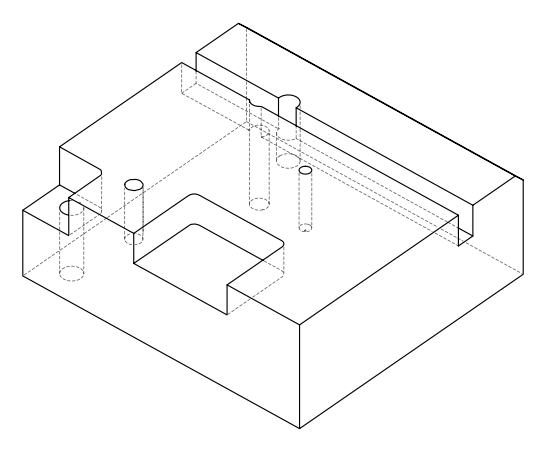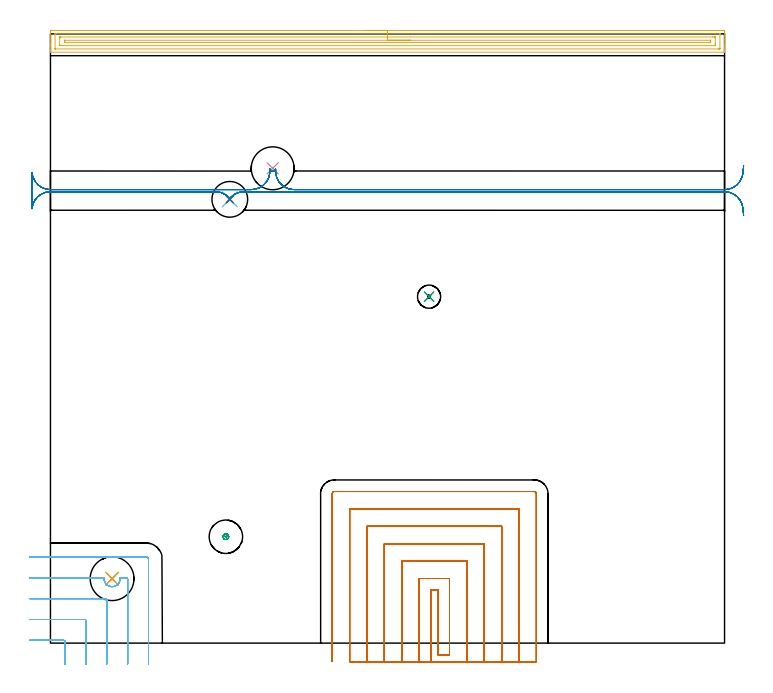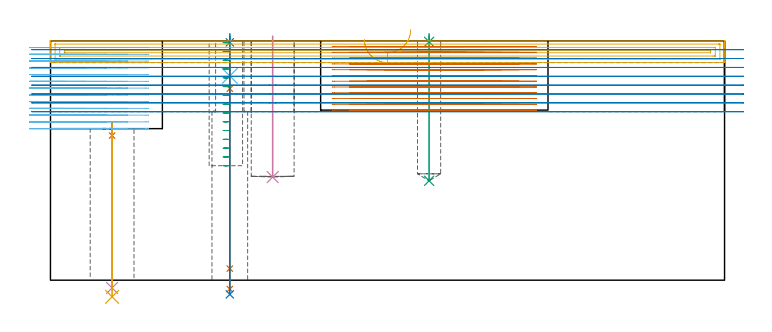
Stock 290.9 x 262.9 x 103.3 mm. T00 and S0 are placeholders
(PLAN: 15 operations, 12 tool changes, 70.3 min)
(1 SPOT_DRILL | STEP1HOLE | NXT0321_9005460120000 | 0.06 min | 4461 mm3)
(2 SPOT_DRILL_1 | STEP1HOLE_1 | NXT0321_9005460120000 | 0.03 min | 2 mm3)
(3 SPOT_DRILL_2 | STEP1POCKET | NXT0321_9005460120000 | 0.03 min | 1 mm3)
(4 DRILL_THROUGH_HOLE_INTO_CENTER | STEP1HOLE | NXT0301_072 | 0.29 min | 5079 mm3)
(5 DRILL_TO_ENLARGE_THROUGH_HOLE | STEP1HOLE | UGT0301_257 | 0.31 min | 19414 mm3)
(6 DRILL_BLIND_HOLE_INTO_CENTER | STEP1HOLE_1 | NXT0301_072 | 0.07 min | 1109 mm3)
(7 GUN_DRILL_THROUGH_HOLE | STEP1HOLE_1 | UGT0307_007 | 0.52 min | 7001 mm3)
(8 DRILL_TO_ENLARGE_THROUGH_HOLE_1 | STEP1HOLE_1 | UGT0301_284 | 0.45 min | 11107 mm3)
(9 DRILL_BLIND_HOLE_INTO_CENTER_1 | STEP1POCKET | UGT0301_032 | 0.25 min | 4572 mm3)
(10 INDEXABLE_INSERT_DRILL_BLIND_HOLE_FROM_SOLID | STEP1POCKET_1 | NXT0302_008 | 0.24 min | 15734 mm3)
(11 AREA_MILL | FG_CHAMFER_SURFACE | UGT0205_001 | 9.5 min | 12856 mm3)
(12 MILL_CORNER_NOTCH_RECTANGULAR | CORNER_NOTCH_RECTANGULAR | NXT0201_011 | Follow Part, ap 3, ae 75% | 9.55 min | 68054 mm3)
(13 MILL_SLOT | SLOT_PARTIAL_RECTANGULAR | NXT0201_010 | Follow Part, ap 2.5, ae 75% | 37.6 min | 206063 mm3)
(14 MILL_RECTANGULAR_SLOT | SLOT_RECTANGULAR | UGT0201_008 | Follow Part, ap 4, ae 75% | 10.75 min | 142120 mm3)
(15 MILL_BLIND_HOLE_FROM_SOLID_MATERIAL | STEP1POCKET_2 | NXT0201_011 | Spiral | 0.69 min | 8765 mm3)
(TOOL NXT0321_9005460120000 | NC Spot Drill, 142deg, 12mm, Carbide, Uncoated | D12 PA142 FL30 Z2)
(TOOL NXT0301_072 | Carbide Drill 10.1mm [860.1-1010-051A1-MM 2214] | D10.1 PA140 FL71 Z2)
(TOOL UGT0301_257 | Twist Drill 18.9 mm | D18.9 PA118 FL135 Z2)
(TOOL UGT0307_007 | Gun Drill 10 mm | D10 PA130 FL24 Z1)
(TOOL UGT0301_284 | Twist Drill 15.4 mm | D15.4 PA118 FL120 Z2)
(TOOL UGT0301_032 | Twist Drill 10 mm | D10 PA118 FL87 Z2)
(TOOL NXT0302_008 | Index. Insert Drill 18.5mm [880-D1850L25-05] | D18.5 PA176 FL93 Z2)
(TOOL UGT0205_001 | Chamfer Mill 20 x 3 x 45 deg. | D20 FL50 Z2)
(TOOL NXT0201_011 | ENDMILL 12mm [2P460-1200-NA 1630] | D12 FL38 Z6)
(TOOL NXT0201_010 | ENDMILL 10mm [2P460-1000-NA 1630] | D10 FL30 Z6)
(TOOL UGT0201_008 | End Mill 16 mm | D16 FL32 Z4)
(OP 1 SPOT_DRILL)
G17 G21 G94 G90
T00 M6
G54
G17 G0 G90 X26.6 Y27.8 S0 M3
G43 Z113.3 H0
G94 G81 G98 Z62.4 F250. R68.4
G80
M5
M2
(OP 2 SPOT_DRILL_1)
G17 G21 G94 G90
T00 M6
G54
G17 G0 G90 X77.4 Y191.5 S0 M3
G43 Z113.3 H0
G94 G81 G98 Z102.637 F250. R106.3
G80
M5
M2
(OP 3 SPOT_DRILL_2)
G17 G21 G94 G90
T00 M6
G54
G17 G0 G90 X163.4 Y149.5 S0 M3
G43 Z113.3 H0
G94 G81 G98 Z102.87 F250. R106.3
G80
M5
M2
(OP 4 DRILL_THROUGH_HOLE_INTO_CENTER)
G17 G21 G94 G90
T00 M6
G54
G17 G0 G90 X26.6 Y27.8 S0 M3
G43 Z113.3 H1
G94 G73 G98 Z-3.338 F250. Q9.82 R67.4
G80
M5
M2
(OP 5 DRILL_TO_ENLARGE_THROUGH_HOLE)
G17 G21 G94 G90
T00 M6
G54
G17 G0 G90 X26.6 Y27.8 S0 M3
G43 Z113.3 H0
G94 G73 G98 Z-7.178 F250. Q18.145 R67.4
G80
M5
M2
(OP 6 DRILL_BLIND_HOLE_INTO_CENTER)
G17 G21 G94 G90
T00 M6
G54
G17 G0 G90 X77.4 Y191.5 S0 M3
G43 Z113.3 H1
G94 G81 G98 Z88.15 F250. R105.3
G80
M5
M2
(OP 7 GUN_DRILL_THROUGH_HOLE)
G17 G21 G94 G90
T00 M6
G54
G17 G0 G90 X77.4 Y191.5 M8
G43 Z113.3 H0
Z99.787
S716 M3
G94 G1 Z82.638 F125. M26
G4 X.084
Z5. F250.
G4 X.084
Z-3.832 F125.
G4 X.084
M5
M9
G0 Z99.787
Z113.3
M2
(OP 8 DRILL_TO_ENLARGE_THROUGH_HOLE_1)
G17 G21 G94 G90
T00 M6
G54
G17 G0 G90 X77.4 Y191.5 S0 M3
G43 Z113.3 H0
G94 G73 G98 Z-6.127 F250. Q13.678 R105.3
G80
M5
M2
(OP 9 DRILL_BLIND_HOLE_INTO_CENTER_1)
G17 G21 G94 G90
T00 M6
G54
G17 G0 G90 X163.4 Y149.5 S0 M3
G43 Z113.3 H0
G94 G81 G98 Z42.9 F250. R105.3
G80
M5
M2
(OP 10 INDEXABLE_INSERT_DRILL_BLIND_HOLE_FROM_SOLID)
G17 G21 G94 G90
T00 M6
G54
G17 G0 G90 X95.9 Y204.9 S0 M3
G43 Z113.3 H1
G94 G81 G98 Z44.5 F250. R105.3
G80
M5
M2
(OP 11 AREA_MILL)
G17 G21 G94 G90
T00 M6
G54
G17 G0 G90 X135.45 Y264.4 S1061 M3
G43 Z113.3 H0
Z103.9
G94 G1 X135.488 Z103.028 F250.
X135.602 Z102.164
X135.791 Z101.312
X136.053 Z100.48
X136.387 Z99.674
X136.79 Z98.9
X137.258 Z98.164
X137.79 Z97.472
X138.379 Z96.829
X139.022 Z96.24
X139.714 Z95.709
X140.45 Z95.24
X141.224 Z94.837
X142.03 Z94.503
X142.862 Z94.241
X143.714 Z94.052
X144.578 Z93.938
X145.45 Z93.9
X290.273
X290.614 Y264.398 Z93.901
X290.89 Y264.393 Z93.904
X290.9 Y264.065 Z94.232
Y257.954 Z100.341
Y257.432 Z100.865
Y257.081 Z101.215
Y256.559 Z101.737
Y256.208 Z102.087
Y255.506 Z102.794
Y255.269 Z103.031
X290.898 Y255.133 Z103.159
X290.89 Y255.003 Z103.288
X290.72 Y255. Z103.3
X0.18
X0.01 Y255.003 Z103.288
X0.002 Y255.133 Z103.159
X0. Y255.269 Z103.031
Y255.505 Z102.794
Y256.208 Z102.087
Y257.432 Z100.865
Y257.954 Z100.341
Y258.566 Z99.729
Y263.804 Z94.493
X0.003 Y264.065 Z94.232
X0.01 Y264.393 Z93.904
X0.286 Y264.398 Z93.901
X0.627 Y264.4 Z93.9
X145.45
Y262.986 Z95.314
X288.697 Y262.985 Z95.315
X288.842 Y262.984 Z95.316
X288.877 Y262.982 Z95.318
X288.888 Y262.979 Z95.321
X288.892 Y262.972 Z95.328
X288.896 Y262.94 Z95.36
X288.899 Y262.788 Z95.512
Y256.677 Z101.623
X288.895 Y256.541 Z101.759
X288.89 Y256.434 Z101.866
X288.883 Y256.42 Z101.88
X288.868 Y256.418 Z101.882
X288.826 Y256.417 Z101.883
X288.485 Y256.415 Z101.885
X288.274 Y256.414 Z101.886
X2.203 Y256.415 Z101.885
X2.058 Y256.416 Z101.884
X2.023 Y256.418 Z101.882
X2.012 Y256.421 Z101.879
X2.008 Y256.428 Z101.872
X2.004 Y256.46 Z101.84
X2.001 Y256.612 Z101.688
Y262.723 Z95.577
X2.005 Y262.859 Z95.441
X2.01 Y262.966 Z95.334
X2.017 Y262.98 Z95.32
X2.032 Y262.981 Z95.319
X2.074 Y262.983 Z95.317
X2.415 Y262.985 Z95.315
X2.626 Y262.986 Z95.314
X145.45
Y261.571 Z96.729
X285.803
X286.57 Y261.57 Z96.73
X286.697 Y261.568 Z96.732
X286.825 Y261.564 Z96.736
X286.891 Y261.559 Z96.741
X286.894 Y261.512 Z96.788
X286.897 Y261.446 Z96.854
X286.9 Y261.249 Z97.051
Y258.629 Z99.671
X286.895 Y257.954 Z100.346
X286.892 Y257.856 Z100.444
X286.89 Y257.837 Z100.463
X286.867 Y257.834 Z100.466
X286.824 Y257.831 Z100.469
X286.697 Y257.829 Z100.471
X5.097
X4.33 Y257.83 Z100.47
X4.203 Y257.832 Z100.468
X4.075 Y257.836 Z100.464
X4.009 Y257.841 Z100.459
X4.006 Y257.888 Z100.412
X4.003 Y257.954 Z100.346
X4. Y258.151 Z100.149
Y260.771 Z97.529
X4.005 Y261.446 Z96.854
X4.008 Y261.544 Z96.756
X4.01 Y261.563 Z96.737
X4.033 Y261.566 Z96.734
X4.076 Y261.569 Z96.731
X4.203 Y261.571 Z96.729
X145.45
Y260.157 Z98.143
X284.798
X284.842 Y260.156 Z98.144
X284.876 Y260.152 Z98.148
X284.89 Y260.149 Z98.151
X284.892 Y260.128 Z98.172
X284.9 Y259.709 Z98.591
Y259.7 Z98.6
X284.89 Y259.269 Z99.031
X284.888 Y259.249 Z99.051
X284.847 Y259.247 Z99.053
X284.765 Y259.244 Z99.056
X284.64 Y259.243 Z99.057
X284.484
X6.102
X6.058 Y259.244 Z99.056
X6.024 Y259.248 Z99.052
X6.01 Y259.251 Z99.049
X6.008 Y259.272 Z99.028
X6. Y259.691 Z98.609
Y259.7 Z98.6
X6.01 Y260.131 Z98.169
X6.012 Y260.151 Z98.149
X6.053 Y260.153 Z98.147
X6.135 Y260.156 Z98.144
X6.26 Y260.157 Z98.143
X6.416
X145.45
X146.322 Z98.181
X147.186 Z98.295
X148.038 Z98.483
X148.87 Z98.746
X149.676 Z99.08
X150.45 Z99.482
X151.186 Z99.951
X151.878 Z100.482
X152.521 Z101.072
X153.11 Z101.715
X153.642 Z102.407
X154.11 Z103.143
X154.513 Z103.917
X154.847 Z104.723
X155.109 Z105.555
X155.298 Z106.406
X155.412 Z107.271
X155.45 Z108.143
G0 Z113.3
M5
M2
(OP 12 MILL_CORNER_NOTCH_RECTANGULAR)
G17 G21 G94 G90
T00 M6
G54
G17 G0 G90 X6.3 Y-9. S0 M3
G43 Z113.3 H1
Z100.385
G94 G1 Y-6. F250.
Y0.604 F500.
G3 X5.704 Y1.2 R0.6
G1 X-6.
X-9. F250.
G0 Z113.3
X15.3 Y-9.
Z100.385
G1 Y-6.
Y9.603 F500.
G3 X14.703 Y10.2 R0.6
G1 X-6.
X-9. F250.
G0 Z113.3
X24.3 Y-9.
Z100.385
G1 Y-6.
Y18.603 F500.
G3 X23.703 Y19.2 R0.6
G1 X-6.
X-9. F250.
G0 Z113.3
X33.3 Y-9.
Z100.385
G1 Y-6.
Y27.603 F500.
G3 X32.703 Y28.2 R0.6
G1 X30.023
G2 X28.094 Y24.693 R3.45
X23.866 Y25.703 R3.452
G1 X23.68 Y25.964
X23.609 Y26.084
X23.489 Y26.319
X23.455 Y26.385
G2 X23.375 Y26.582 R3.476
X23.183 Y28.2 R3.476
G1 X-6.
X-9. F250.
G0 Z113.3
X42.3 Y-9.
Z100.385
G1 Y-6.
Y36.1 F500.
G3 X41.2 Y37.2 R1.1
G1 X-6.
X-9. F250.
G0 Z113.3
X6.3 Y-9.
Z97.469
G1 Y-6.
Y0.604 F500.
G3 X5.704 Y1.2 R0.6
G1 X-6.
X-9. F250.
G0 Z113.3
X15.3 Y-9.
Z97.469
G1 Y-6.
Y9.603 F500.
G3 X14.703 Y10.2 R0.6
G1 X-6.
X-9. F250.
G0 Z113.3
X24.3 Y-9.
Z97.469
G1 Y-6.
Y18.603 F500.
G3 X23.703 Y19.2 R0.6
G1 X-6.
X-9. F250.
G0 Z113.3
X33.3 Y-9.
Z97.469
G1 Y-6.
Y27.603 F500.
G3 X32.703 Y28.2 R0.6
G1 X30.023
G2 X28.094 Y24.693 R3.45
X23.866 Y25.703 R3.452
G1 X23.68 Y25.964
X23.609 Y26.084
X23.455 Y26.385
G2 X23.183 Y28.2 R3.476
G1 X-6.
X-9. F250.
G0 Z113.3
X42.3 Y-9.
Z97.469
G1 Y-6.
Y36.1 F500.
G3 X41.2 Y37.2 R1.1
G1 X-6.
X-9. F250.
G0 Z113.3
X6.3 Y-9.
Z94.554
G1 Y-6.
Y0.604 F500.
G3 X5.704 Y1.2 R0.6
G1 X-6.
X-9. F250.
G0 Z113.3
X15.3 Y-9.
Z94.554
G1 Y-6.
Y9.603 F500.
G3 X14.703 Y10.2 R0.6
G1 X-6.
X-9. F250.
G0 Z113.3
X24.3 Y-9.
Z94.554
G1 Y-6.
Y18.603 F500.
G3 X23.703 Y19.2 R0.6
G1 X-6.
X-9. F250.
G0 Z113.3
X33.3 Y-9.
Z94.554
G1 Y-6.
Y27.603 F500.
G3 X32.703 Y28.2 R0.6
G1 X30.023
G2 X29.512 Y25.957 R3.45
X27.573 Y24.494 R3.448
X25.561 Y24.516 R3.452
X23.866 Y25.703 R3.478
G1 X23.709 Y25.924
G2 X23.601 Y26.1 R3.478
G1 X23.455 Y26.385
G2 X23.183 Y28.2 R3.476
G1 X-6.
X-9. F250.
G0 Z113.3
X42.3 Y-9.
Z94.554
G1 Y-6.
Y36.1 F500.
G3 X41.2 Y37.2 R1.1
G1 X-6.
X-9. F250.
G0 Z113.3
X6.3 Y-9.
Z91.638
G1 Y-6.
Y0.604 F500.
G3 X5.704 Y1.2 R0.6
G1 X-6.
X-9. F250.
G0 Z113.3
X15.3 Y-9.
Z91.638
G1 Y-6.
Y9.603 F500.
G3 X14.703 Y10.2 R0.6
G1 X-6.
X-9. F250.
G0 Z113.3
X24.3 Y-9.
Z91.638
G1 Y-6.
Y18.603 F500.
G3 X23.703 Y19.2 R0.6
G1 X-6.
X-9. F250.
G0 Z113.3
X33.3 Y-9.
Z91.638
G1 Y-6.
Y27.603 F500.
G3 X32.703 Y28.2 R0.6
G1 X30.023
G2 X29.605 Y26.113 R3.448
X28.721 Y25.084 R3.448
X25.845 Y24.438 R3.446
X23.866 Y25.703 R3.478
G1 X23.709 Y25.924
G2 X23.601 Y26.1 R3.478
G1 X23.455 Y26.385
G2 X23.183 Y28.2 R3.476
G1 X-6.
X-9. F250.
G0 Z113.3
X42.3 Y-9.
Z91.638
G1 Y-6.
Y36.1 F500.
G3 X41.2 Y37.2 R1.1
G1 X-6.
X-9. F250.
G0 Z113.3
X6.3 Y-9.
Z88.723
G1 Y-6.
Y0.604 F500.
G3 X5.704 Y1.2 R0.6
G1 X-6.
X-9. F250.
G0 Z113.3
X15.3 Y-9.
Z88.723
G1 Y-6.
Y9.603 F500.
G3 X14.703 Y10.2 R0.6
G1 X-6.
X-9. F250.
G0 Z113.3
X24.3 Y-9.
Z88.723
G1 Y-6.
Y18.603 F500.
G3 X23.703 Y19.2 R0.6
G1 X-6.
X-9. F250.
G0 Z113.3
X33.3 Y-9.
Z88.723
G1 Y-6.
Y27.603 F500.
G3 X32.703 Y28.2 R0.6
G1 X30.023
G2 X29.483 Y25.912 R3.45
X28.947 Y25.276 R3.448
X27.019 Y24.38 R3.446
X23.866 Y25.703 R3.452
G1 X23.68 Y25.964
X23.609 Y26.084
X23.455 Y26.385
G2 X23.183 Y28.2 R3.476
G1 X-6.
X-9. F250.
G0 Z113.3
X42.3 Y-9.
Z88.723
G1 Y-6.
Y36.1 F500.
G3 X41.2 Y37.2 R1.1
G1 X-6.
X-9. F250.
G0 Z113.3
X6.3 Y-9.
Z85.808
G1 Y-6.
Y0.604 F500.
G3 X5.704 Y1.2 R0.6
G1 X-6.
X-9. F250.
G0 Z113.3
X15.3 Y-9.
Z85.808
G1 Y-6.
Y9.603 F500.
G3 X14.703 Y10.2 R0.6
G1 X-6.
X-9. F250.
G0 Z113.3
X24.3 Y-9.
Z85.808
G1 Y-6.
Y18.603 F500.
G3 X23.703 Y19.2 R0.6
G1 X-6.
X-9. F250.
G0 Z113.3
X33.3 Y-9.
Z85.808
G1 Y-6.
Y27.603 F500.
G3 X32.703 Y28.2 R0.6
G1 X30.023
G2 X29.518 Y25.966 R3.45
X27.562 Y24.49 R3.448
X25.561 Y24.516 R3.452
X23.866 Y25.703 R3.478
G1 X23.709 Y25.924
G2 X23.601 Y26.1 R3.478
G1 X23.455 Y26.385
G2 X23.183 Y28.2 R3.476
G1 X-6.
X-9. F250.
G0 Z113.3
X42.3 Y-9.
Z85.808
G1 Y-6.
Y36.1 F500.
G3 X41.2 Y37.2 R1.1
G1 X-6.
X-9. F250.
G0 Z113.3
X6.3 Y-9.
Z82.892
G1 Y-6.
Y0.604 F500.
G3 X5.704 Y1.2 R0.6
G1 X-6.
X-9. F250.
G0 Z113.3
X15.3 Y-9.
Z82.892
G1 Y-6.
Y9.603 F500.
G3 X14.703 Y10.2 R0.6
G1 X-6.
X-9. F250.
G0 Z113.3
X24.3 Y-9.
Z82.892
G1 Y-6.
Y18.603 F500.
G3 X23.703 Y19.2 R0.6
G1 X-6.
X-9. F250.
G0 Z113.3
X33.3 Y-9.
Z82.892
G1 Y-6.
Y27.603 F500.
G3 X32.703 Y28.2 R0.6
G1 X30.023
G2 X29.606 Y26.115 R3.449
X28.649 Y25.029 R3.448
X25.774 Y24.455 R3.447
X23.866 Y25.703 R3.478
G1 X23.709 Y25.924
G2 X23.601 Y26.1 R3.478
G1 X23.455 Y26.385
G2 X23.183 Y28.2 R3.476
G1 X-6.
X-9. F250.
G0 Z113.3
X42.3 Y-9.
Z82.892
G1 Y-6.
Y36.1 F500.
G3 X41.2 Y37.2 R1.1
G1 X-6.
X-9. F250.
G0 Z113.3
X6.3 Y-9.
Z79.977
G1 Y-6.
Y0.604 F500.
G3 X5.704 Y1.2 R0.6
G1 X-6.
X-9. F250.
G0 Z113.3
X15.3 Y-9.
Z79.977
G1 Y-6.
Y9.603 F500.
G3 X14.703 Y10.2 R0.6
G1 X-6.
X-9. F250.
G0 Z113.3
X24.3 Y-9.
Z79.977
G1 Y-6.
Y18.603 F500.
G3 X23.703 Y19.2 R0.6
G1 X-6.
X-9. F250.
G0 Z113.3
X33.3 Y-9.
Z79.977
G1 Y-6.
Y27.603 F500.
G3 X32.703 Y28.2 R0.6
G1 X30.023
G2 X29.438 Y25.845 R3.45
X28.949 Y25.278 R3.449
X26.776 Y24.359 R3.447
X23.866 Y25.703 R3.452
G1 X23.68 Y25.964
X23.609 Y26.084
X23.455 Y26.385
G2 X23.183 Y28.2 R3.476
G1 X-6.
X-9. F250.
G0 Z113.3
X42.3 Y-9.
Z79.977
G1 Y-6.
Y36.1 F500.
G3 X41.2 Y37.2 R1.1
G1 X-6.
X-9. F250.
G0 Z113.3
X6.3 Y-9.
Z77.062
G1 Y-6.
Y0.604 F500.
G3 X5.704 Y1.2 R0.6
G1 X-6.
X-9. F250.
G0 Z113.3
X15.3 Y-9.
Z77.062
G1 Y-6.
Y9.603 F500.
G3 X14.703 Y10.2 R0.6
G1 X-6.
X-9. F250.
G0 Z113.3
X24.3 Y-9.
Z77.062
G1 Y-6.
Y18.603 F500.
G3 X23.703 Y19.2 R0.6
G1 X-6.
X-9. F250.
G0 Z113.3
X33.3 Y-9.
Z77.062
G1 Y-6.
Y27.603 F500.
G3 X32.703 Y28.2 R0.6
G1 X30.023
G2 X28.094 Y24.693 R3.45
X23.866 Y25.703 R3.452
G1 X23.68 Y25.964
X23.609 Y26.084
X23.455 Y26.385
G2 X23.183 Y28.2 R3.476
G1 X-6.
X-9. F250.
G0 Z113.3
X42.3 Y-9.
Z77.062
G1 Y-6.
Y36.1 F500.
G3 X41.2 Y37.2 R1.1
G1 X-6.
X-9. F250.
G0 Z113.3
X6.3 Y-9.
Z74.146
G1 Y-6.
Y0.604 F500.
G3 X5.704 Y1.2 R0.6
G1 X-6.
X-9. F250.
G0 Z113.3
X15.3 Y-9.
Z74.146
G1 Y-6.
Y9.603 F500.
G3 X14.703 Y10.2 R0.6
G1 X-6.
X-9. F250.
G0 Z113.3
X24.3 Y-9.
Z74.146
G1 Y-6.
Y18.603 F500.
G3 X23.703 Y19.2 R0.6
G1 X-6.
X-9. F250.
G0 Z113.3
X33.3 Y-9.
Z74.146
G1 Y-6.
Y27.603 F500.
G3 X32.703 Y28.2 R0.6
G1 X30.023
G2 X28.094 Y24.693 R3.451
X23.866 Y25.703 R3.452
G1 X23.609 Y26.084
X23.455 Y26.385
G2 X23.369 Y26.599 R3.476
X23.183 Y28.2 R3.476
G1 X-6.
X-9. F250.
G0 Z113.3
X42.3 Y-9.
Z74.146
G1 Y-6.
Y36.1 F500.
G3 X41.2 Y37.2 R1.1
G1 X-6.
X-9. F250.
G0 Z113.3
X6.3 Y-9.
Z71.231
G1 Y-6.
Y0.604 F500.
G3 X5.704 Y1.2 R0.6
G1 X-6.
X-9. F250.
G0 Z113.3
X15.3 Y-9.
Z71.231
G1 Y-6.
Y9.603 F500.
G3 X14.703 Y10.2 R0.6
G1 X-6.
X-9. F250.
G0 Z113.3
X24.3 Y-9.
Z71.231
G1 Y-6.
Y18.603 F500.
G3 X23.703 Y19.2 R0.6
G1 X-6.
X-9. F250.
G0 Z113.3
X33.3 Y-9.
Z71.231
G1 Y-6.
Y27.603 F500.
G3 X32.703 Y28.2 R0.6
G1 X30.023
G2 X28.094 Y24.693 R3.451
X23.866 Y25.703 R3.452
G1 X23.609 Y26.084
X23.455 Y26.385
G2 X23.369 Y26.599 R3.476
X23.183 Y28.2 R3.476
G1 X-6.
X-9. F250.
G0 Z113.3
X42.3 Y-9.
Z71.231
G1 Y-6.
Y36.1 F500.
G3 X41.2 Y37.2 R1.1
G1 X-6.
X-9. F250.
G0 Z113.3
X6.3 Y-9.
Z68.315
G1 Y-6.
Y0.604 F500.
G3 X5.704 Y1.2 R0.6
G1 X-6.
X-9. F250.
G0 Z113.3
X15.3 Y-9.
Z68.315
G1 Y-6.
Y9.603 F500.
G3 X14.703 Y10.2 R0.6
G1 X-6.
X-9. F250.
G0 Z113.3
X24.3 Y-9.
Z68.315
G1 Y-6.
Y18.603 F500.
G3 X23.703 Y19.2 R0.6
G1 X-6.
X-9. F250.
G0 Z113.3
X33.3 Y-9.
Z68.315
G1 Y-6.
Y27.603 F500.
G3 X32.703 Y28.2 R0.6
G1 X30.023
G2 X28.094 Y24.693 R3.45
X23.866 Y25.703 R3.452
G1 X23.68 Y25.964
X23.609 Y26.084
X23.455 Y26.385
G2 X23.183 Y28.2 R3.476
G1 X-6.
X-9. F250.
G0 Z113.3
X42.3 Y-9.
Z68.315
G1 Y-6.
Y36.1 F500.
G3 X41.2 Y37.2 R1.1
G1 X-6.
X-9. F250.
G0 Z113.3
X6.3 Y-9.
Z65.4
G1 Y-6.
Y0.604 F500.
G3 X5.704 Y1.2 R0.6
G1 X-6.
X-9. F250.
G0 Z113.3
X15.3 Y-9.
Z65.4
G1 Y-6.
Y9.603 F500.
G3 X14.703 Y10.2 R0.6
G1 X-6.
X-9. F250.
G0 Z113.3
X24.3 Y-9.
Z65.4
G1 Y-6.
Y18.603 F500.
G3 X23.703 Y19.2 R0.6
G1 X-6.
X-9. F250.
G0 Z113.3
X33.3 Y-9.
Z65.4
G1 Y-6.
Y27.603 F500.
G3 X32.703 Y28.2 R0.6
G1 X30.023
G2 X28.964 Y25.292 R3.45
X28.094 Y24.693 R3.45
X27.699 Y24.533 R3.452
X26.163 Y24.383 R3.452
X23.866 Y25.703 R3.452
G1 X23.68 Y25.965
X23.609 Y26.085
X23.455 Y26.385
G2 X23.183 Y28.2 R3.477
G1 X-6.
X-9. F250.
G0 Z113.3
X42.3 Y-9.
Z65.4
G1 Y-6.
Y36.1 F500.
G3 X41.2 Y37.2 R1.1
G1 X-6.
X-9. F250.
G0 Z113.3
M5
M2
(OP 13 MILL_SLOT)
G17 G21 G94 G90
T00 M6
G54
G17 G0 G90 X164.1 Y-8. S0 M3
G43 Z113.3 H1
Z100.808
G94 G1 Y-5. F250.
Y22.9 F500.
X167.2
Y-5.
X172.2
Y27.9
X159.1
Y-5.
Y-8. F250.
X179.7
Y-5.
Y35.4 F500.
X151.6
Y-5.
Y-8. F250.
X187.2
Y-5.
Y42.9 F500.
X144.1
Y-5.
Y-8. F250.
X194.7
Y-5.
Y50.4 F500.
X136.6
Y-5.
Y-8. F250.
X202.2
Y-5.
Y57.9 F500.
X129.1
Y-5.
Y-8. F250.
X209.7
Y-5.
Y64.5 F500.
G3 X208.8 Y65.4 R0.9
G1 X122.5
G3 X121.6 Y64.5 R0.9
G1 Y-5.
Y-8. F250.
G0 X164.1 Z98.317
G1 Y-5.
Y22.9 F500.
X167.2
Y-5.
X172.2
Y27.9
X159.1
Y-5.
Y-8. F250.
X179.7
Y-5.
Y35.4 F500.
X151.6
Y-5.
Y-8. F250.
X187.2
Y-5.
Y42.9 F500.
X144.1
Y-5.
Y-8. F250.
X194.7
Y-5.
Y50.4 F500.
X136.6
Y-5.
Y-8. F250.
X202.2
Y-5.
Y57.9 F500.
X129.1
Y-5.
Y-8. F250.
X209.7
Y-5.
Y64.5 F500.
G3 X208.8 Y65.4 R0.9
G1 X122.5
G3 X121.6 Y64.5 R0.9
G1 Y-5.
Y-8. F250.
G0 X164.1 Z95.825
G1 Y-5.
Y22.9 F500.
X167.2
Y-5.
X172.2
Y27.9
X159.1
Y-5.
Y-8. F250.
X179.7
Y-5.
Y35.4 F500.
X151.6
Y-5.
Y-8. F250.
X187.2
Y-5.
Y42.9 F500.
X144.1
Y-5.
Y-8. F250.
X194.7
Y-5.
Y50.4 F500.
X136.6
Y-5.
Y-8. F250.
X202.2
Y-5.
Y57.9 F500.
X129.1
Y-5.
Y-8. F250.
X209.7
Y-5.
Y64.5 F500.
G3 X208.8 Y65.4 R0.9
G1 X122.5
G3 X121.6 Y64.5 R0.9
G1 Y-5.
Y-8. F250.
G0 X164.1 Z93.333
G1 Y-5.
Y22.9 F500.
X167.2
Y-5.
X172.2
Y27.9
X159.1
Y-5.
Y-8. F250.
X179.7
Y-5.
Y35.4 F500.
X151.6
Y-5.
Y-8. F250.
X187.2
Y-5.
Y42.9 F500.
X144.1
Y-5.
Y-8. F250.
X194.7
Y-5.
Y50.4 F500.
X136.6
Y-5.
Y-8. F250.
X202.2
Y-5.
Y57.9 F500.
X129.1
Y-5.
Y-8. F250.
X209.7
Y-5.
Y64.5 F500.
G3 X208.8 Y65.4 R0.9
G1 X122.5
G3 X121.6 Y64.5 R0.9
G1 Y-5.
Y-8. F250.
G0 X164.1 Z90.842
G1 Y-5.
Y22.9 F500.
X167.2
Y-5.
X172.2
Y27.9
X159.1
Y-5.
Y-8. F250.
X179.7
Y-5.
Y35.4 F500.
X151.6
Y-5.
Y-8. F250.
X187.2
Y-5.
Y42.9 F500.
X144.1
Y-5.
Y-8. F250.
X194.7
Y-5.
Y50.4 F500.
X136.6
Y-5.
Y-8. F250.
X202.2
Y-5.
Y57.9 F500.
X129.1
Y-5.
Y-8. F250.
X209.7
Y-5.
Y64.5 F500.
G3 X208.8 Y65.4 R0.9
G1 X122.5
G3 X121.6 Y64.5 R0.9
G1 Y-5.
Y-8. F250.
G0 X164.1 Z88.35
G1 Y-5.
Y22.9 F500.
X167.2
Y-5.
X172.2
Y27.9
X159.1
Y-5.
Y-8. F250.
X179.7
Y-5.
Y35.4 F500.
X151.6
Y-5.
Y-8. F250.
X187.2
Y-5.
Y42.9 F500.
X144.1
Y-5.
Y-8. F250.
X194.7
Y-5.
Y50.4 F500.
X136.6
Y-5.
Y-8. F250.
X202.2
Y-5.
Y57.9 F500.
X129.1
Y-5.
Y-8. F250.
X209.7
Y-5.
Y64.5 F500.
G3 X208.8 Y65.4 R0.9
G1 X122.5
G3 X121.6 Y64.5 R0.9
G1 Y-5.
Y-8. F250.
G0 X164.1 Z85.858
G1 Y-5.
Y22.9 F500.
X167.2
Y-5.
X172.2
Y27.9
X159.1
Y-5.
Y-8. F250.
X179.7
Y-5.
Y35.4 F500.
X151.6
Y-5.
Y-8. F250.
X187.2
Y-5.
Y42.9 F500.
X144.1
Y-5.
Y-8. F250.
X194.7
Y-5.
Y50.4 F500.
X136.6
Y-5.
Y-8. F250.
X202.2
Y-5.
Y57.9 F500.
X129.1
Y-5.
Y-8. F250.
X209.7
Y-5.
Y64.5 F500.
G3 X208.8 Y65.4 R0.9
G1 X122.5
G3 X121.6 Y64.5 R0.9
G1 Y-5.
Y-8. F250.
G0 X164.1 Z83.367
G1 Y-5.
Y22.9 F500.
X167.2
Y-5.
X172.2
Y27.9
X159.1
Y-5.
Y-8. F250.
X179.7
Y-5.
Y35.4 F500.
X151.6
Y-5.
Y-8. F250.
X187.2
Y-5.
Y42.9 F500.
X144.1
Y-5.
Y-8. F250.
X194.7
Y-5.
Y50.4 F500.
X136.6
Y-5.
Y-8. F250.
X202.2
Y-5.
Y57.9 F500.
X129.1
Y-5.
Y-8. F250.
X209.7
Y-5.
Y64.5 F500.
G3 X208.8 Y65.4 R0.9
G1 X122.5
G3 X121.6 Y64.5 R0.9
G1 Y-5.
Y-8. F250.
G0 X164.1 Z80.875
G1 Y-5.
Y22.9 F500.
X167.2
Y-5.
X172.2
Y27.9
X159.1
Y-5.
Y-8. F250.
X179.7
Y-5.
Y35.4 F500.
X151.6
Y-5.
Y-8. F250.
X187.2
Y-5.
Y42.9 F500.
X144.1
Y-5.
Y-8. F250.
X194.7
Y-5.
Y50.4 F500.
X136.6
Y-5.
Y-8. F250.
X202.2
Y-5.
Y57.9 F500.
X129.1
Y-5.
Y-8. F250.
X209.7
Y-5.
Y64.5 F500.
G3 X208.8 Y65.4 R0.9
G1 X122.5
G3 X121.6 Y64.5 R0.9
G1 Y-5.
Y-8. F250.
G0 X164.1 Z78.383
G1 Y-5.
Y22.9 F500.
X167.2
Y-5.
X172.2
Y27.9
X159.1
Y-5.
Y-8. F250.
X179.7
Y-5.
Y35.4 F500.
X151.6
Y-5.
Y-8. F250.
X187.2
Y-5.
Y42.9 F500.
X144.1
Y-5.
Y-8. F250.
X194.7
Y-5.
Y50.4 F500.
X136.6
Y-5.
Y-8. F250.
X202.2
Y-5.
Y57.9 F500.
X129.1
Y-5.
Y-8. F250.
X209.7
Y-5.
Y64.5 F500.
G3 X208.8 Y65.4 R0.9
G1 X122.5
G3 X121.6 Y64.5 R0.9
G1 Y-5.
Y-8. F250.
G0 X164.1 Z75.892
G1 Y-5.
Y22.9 F500.
X167.2
Y-5.
X172.2
Y27.9
X159.1
Y-5.
Y-8. F250.
X179.7
Y-5.
Y35.4 F500.
X151.6
Y-5.
Y-8. F250.
X187.2
Y-5.
Y42.9 F500.
X144.1
Y-5.
Y-8. F250.
X194.7
Y-5.
Y50.4 F500.
X136.6
Y-5.
Y-8. F250.
X202.2
Y-5.
Y57.9 F500.
X129.1
Y-5.
Y-8. F250.
X209.7
Y-5.
Y64.5 F500.
G3 X208.8 Y65.4 R0.9
G1 X122.5
G3 X121.6 Y64.5 R0.9
G1 Y-5.
Y-8. F250.
G0 X164.1 Z73.4
G1 Y-5.
Y22.9 F500.
X167.2
Y-5.
X172.2
Y27.9
X159.1
Y-5.
Y-8. F250.
X179.7
Y-5.
Y35.4 F500.
X151.6
Y-5.
Y-8. F250.
X187.2
Y-5.
Y42.9 F500.
X144.1
Y-5.
Y-8. F250.
X194.7
Y-5.
Y50.4 F500.
X136.6
Y-5.
Y-8. F250.
X202.2
Y-5.
Y57.9 F500.
X129.1
Y-5.
Y-8. F250.
X209.7
Y-5.
Y64.5 F500.
G3 X208.8 Y65.4 R0.9
G1 X122.5
G3 X121.6 Y64.5 R0.9
G1 Y-5.
Y-8. F250.
G0 Z113.3
M5
M2
(OP 14 MILL_RECTANGULAR_SLOT)
G17 G21 G94 G90
T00 M6
G54
G17 G0 G90 X299.13 Y205.997 S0 M3
G43 Z113.3 H0
Z99.475
G94 G1 X298.87 Y203.008 F250.
G2 X290.9 Y195.7 R8. F500.
G1 X105.122
G2 X97.171 Y204.584 R8.
G1 X97.161 Y204.586
G2 X94.639 Y204.586 R1.3
G1 X94.629 Y204.584
G2 X86.678 Y195.7 R8.
G1 X0.
G2 X-7.97 Y203.008 R8.
G1 X-8.
Y187.492
X-7.97
G2 X0. Y194.8 R8.
G1 X71.301
G2 X77.4 Y191.977 R8.
X83.499 Y194.8 R8.
G1 X290.9
G2 X298.87 Y187.492 R8.
G1 X299.13 Y184.503 F250.
G0 Y205.997 Z95.65
G1 X298.87 Y203.008
G2 X290.9 Y195.7 R8. F500.
G1 X105.122
G2 X97.171 Y204.584 R8.
G1 X97.161 Y204.586
G2 X94.639 Y204.586 R1.3
G1 X94.629 Y204.584
G2 X86.678 Y195.7 R8.
G1 X0.
G2 X-7.97 Y203.008 R8.
G1 X-8.
Y187.492
X-7.97
G2 X0. Y194.8 R8.
G1 X71.301
G2 X77.4 Y191.977 R8.
X83.499 Y194.8 R8.
G1 X290.9
G2 X298.87 Y187.492 R8.
G1 X299.13 Y184.503 F250.
G0 Y205.997 Z91.825
G1 X298.87 Y203.008
G2 X290.9 Y195.7 R8. F500.
G1 X105.122
G2 X97.171 Y204.584 R8.
G1 X97.161 Y204.586
G2 X94.639 Y204.586 R1.3
G1 X94.629 Y204.584
G2 X86.678 Y195.7 R8.
G1 X0.
G2 X-7.97 Y203.008 R8.
G1 X-8.
Y187.492
X-7.97
G2 X0. Y194.8 R8.
G1 X71.301
G2 X77.4 Y191.977 R8.
X83.499 Y194.8 R8.
G1 X290.9
G2 X298.87 Y187.492 R8.
G1 X299.13 Y184.503 F250.
G0 Y205.997 Z88.
G1 X298.87 Y203.008
G2 X290.9 Y195.7 R8. F500.
G1 X105.122
G2 X97.171 Y204.584 R8.
G1 X97.161 Y204.586
G2 X94.639 Y204.586 R1.3
G1 X94.629 Y204.584
G2 X86.678 Y195.7 R8.
G1 X0.
G2 X-7.97 Y203.008 R8.
G1 X-8.
Y187.492
X-7.97
G2 X0. Y194.8 R8.
G1 X71.301
G2 X77.4 Y191.977 R8.
X83.499 Y194.8 R8.
G1 X290.9
G2 X298.87 Y187.492 R8.
G1 X299.13 Y184.503 F250.
G0 Y205.997 Z84.175
G1 X298.87 Y203.008
G2 X290.9 Y195.7 R8. F500.
G1 X105.122
G2 X97.171 Y204.584 R8.
G1 X97.161 Y204.586
G2 X94.639 Y204.586 R1.3
G1 X94.629 Y204.584
G2 X86.678 Y195.7 R8.
G1 X0.
G2 X-7.97 Y203.008 R8.
G1 X-8.
Y187.492
X-7.97
G2 X0. Y194.8 R8.
G1 X71.301
G2 X77.4 Y191.977 R8.
X83.499 Y194.8 R8.
G1 X290.9
G2 X298.87 Y187.492 R8.
G1 X299.13 Y184.503 F250.
G0 Y205.997 Z80.35
G1 X298.87 Y203.008
G2 X290.9 Y195.7 R8. F500.
G1 X105.122
G2 X97.171 Y204.584 R8.
G1 X97.161 Y204.586
G2 X94.639 Y204.586 R1.3
G1 X94.629 Y204.584
G2 X86.678 Y195.7 R8.
G1 X0.
G2 X-7.97 Y203.008 R8.
G1 X-8.
Y187.492
X-7.97
G2 X0. Y194.8 R8.
G1 X71.301
G2 X77.4 Y191.977 R8.
X83.499 Y194.8 R8.
G1 X290.9
G2 X298.87 Y187.492 R8.
G1 X299.13 Y184.503 F250.
G0 Y205.997 Z76.525
G1 X298.87 Y203.008
G2 X290.9 Y195.7 R8. F500.
G1 X105.122
G2 X97.171 Y204.584 R8.
G1 X97.161 Y204.586
G2 X94.639 Y204.586 R1.3
G1 X94.629 Y204.584
G2 X86.678 Y195.7 R8.
G1 X0.
G2 X-7.97 Y203.008 R8.
G1 X-8.
Y187.492
X-7.97
G2 X0. Y194.8 R8.
G1 X71.301
G2 X77.4 Y191.977 R8.
X83.499 Y194.8 R8.
G1 X290.9
G2 X298.87 Y187.492 R8.
G1 X299.13 Y184.503 F250.
G0 Y205.997 Z72.7
G1 X298.87 Y203.008
G2 X290.9 Y195.7 R8. F500.
G1 X105.122
G2 X97.171 Y204.584 R8.
G1 X97.161 Y204.586
G2 X94.639 Y204.586 R1.3
G1 X94.629 Y204.584
G2 X86.678 Y195.7 R8.
G1 X0.
G2 X-7.97 Y203.008 R8.
G1 X-8.
Y187.492
X-7.97
G2 X0. Y194.8 R8.
G1 X71.301
G2 X77.4 Y191.977 R8.
X83.499 Y194.8 R8.
G1 X290.9
G2 X298.87 Y187.492 R8.
G1 X299.13 Y184.503 F250.
G0 Z113.3
M5
M2
(OP 15 MILL_BLIND_HOLE_FROM_SOLID_MATERIAL)
G17 G21 G94 G90
T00 M6
G54
G17 G0 G90 X75.7 Y45.9 S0 M3
G43 Z113.3 H1
Z102.507
G94 G3 X76.3 Y46.5 R0.6 F250.
X75.7 Y47.1 R0.6
X74.5 Y45.9 R1.2
X75.7 Y47.1 R-1.2
X75.1 Y46.5 R0.6
X75.7 Y45.9 R0.6
G0 Z98.713
G3 X76.3 Y46.5 R0.6
X75.7 Y47.1 R0.6
X74.5 Y45.9 R1.2
X75.7 Y47.1 R-1.2
X75.1 Y46.5 R0.6
X75.7 Y45.9 R0.6
G0 Z94.92
G3 X76.3 Y46.5 R0.6
X75.7 Y47.1 R0.6
X74.5 Y45.9 R1.2
X75.7 Y47.1 R-1.2
X75.1 Y46.5 R0.6
X75.7 Y45.9 R0.6
G0 Z91.127
G3 X76.3 Y46.5 R0.6
X75.7 Y47.1 R0.6
X74.5 Y45.9 R1.2
X75.7 Y47.1 R-1.2
X75.1 Y46.5 R0.6
X75.7 Y45.9 R0.6
G0 Z87.333
G3 X76.3 Y46.5 R0.6
X75.7 Y47.1 R0.6
X74.5 Y45.9 R1.2
X75.7 Y47.1 R-1.2
X75.1 Y46.5 R0.6
X75.7 Y45.9 R0.6
G0 Z83.54
G3 X76.3 Y46.5 R0.6
X75.7 Y47.1 R0.6
X74.5 Y45.9 R1.2
X75.7 Y47.1 R-1.2
X75.1 Y46.5 R0.6
X75.7 Y45.9 R0.6
G0 Z79.747
G3 X76.3 Y46.5 R0.6
X75.7 Y47.1 R0.6
X74.5 Y45.9 R1.2
X75.7 Y47.1 R-1.2
X75.1 Y46.5 R0.6
X75.7 Y45.9 R0.6
G0 Z75.953
G3 X76.3 Y46.5 R0.6
X75.7 Y47.1 R0.6
X74.5 Y45.9 R1.2
X75.7 Y47.1 R-1.2
X75.1 Y46.5 R0.6
X75.7 Y45.9 R0.6
G0 Z72.16
G3 X76.3 Y46.5 R0.6
X75.7 Y47.1 R0.6
X74.5 Y45.9 R1.2
X75.7 Y47.1 R-1.2
X75.1 Y46.5 R0.6
X75.7 Y45.9 R0.6
G0 Z68.367
G3 X76.3 Y46.5 R0.6
X75.7 Y47.1 R0.6
X74.5 Y45.9 R1.2
X75.7 Y47.1 R-1.2
X75.1 Y46.5 R0.6
X75.7 Y45.9 R0.6
G0 Z64.573
G3 X76.3 Y46.5 R0.6
X75.7 Y47.1 R0.6
X74.5 Y45.9 R1.2
X75.7 Y47.1 R-1.2
X75.1 Y46.5 R0.6
X75.7 Y45.9 R0.6
G0 Z60.78
G3 X76.3 Y46.5 R0.6
X75.7 Y47.1 R0.6
X74.5 Y45.9 R1.2
X75.7 Y47.1 R-1.2
X75.1 Y46.5 R0.6
X75.7 Y45.9 R0.6
G0 Z56.987
G3 X76.3 Y46.5 R0.6
X75.7 Y47.1 R0.6
X74.5 Y45.9 R1.2
X75.7 Y47.1 R-1.2
X75.1 Y46.5 R0.6
X75.7 Y45.9 R0.6
G0 Z53.193
G3 X76.3 Y46.5 R0.6
X75.7 Y47.1 R0.6
X74.5 Y45.9 R1.2
X75.7 Y47.1 R-1.2
X75.1 Y46.5 R0.6
X75.7 Y45.9 R0.6
G0 Z49.4
G3 X76.3 Y46.5 R0.6
X75.7 Y47.1 R0.6
X74.5 Y45.9 R1.2
X75.7 Y47.1 R-1.2
X75.1 Y46.5 R0.6
X75.7 Y45.9 R0.6
G0 Z113.3
M5
M2
